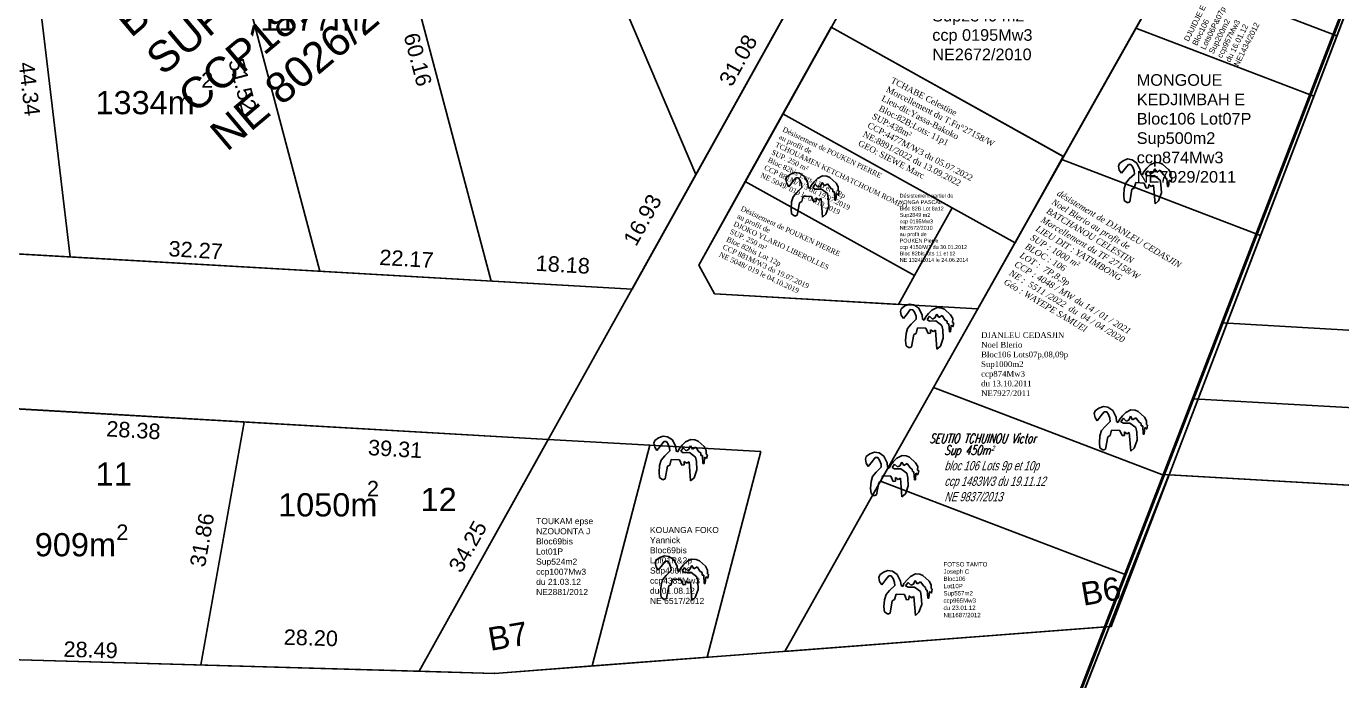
# Model space of a CAD drawing. Header units: millimetres. Extents: x 590121 to 927379, y 438565 to 1441738.
# Drawn here: x 925106.2 to 925275.9, y 1440502.9 to 1440587.4 of the extents above; entities that cross this region are included whole.
import ezdxf

# ---------------------------------------------------------------- set-up
doc = ezdxf.new("R2010")
doc.units = ezdxf.units.MM
doc.header["$LTSCALE"] = 10
doc.layers.add('end maj 26 02 2021', color=30, linetype='Continuous')
doc.styles.add('FONT1', font='romanc.shx', dxfattribs={"width": 0.7, "oblique": 18, "height": 3})
doc.styles.get("Standard").update_dxf_attribs({"font": 'arial.ttf'})
doc.styles.add('Times 1.0', font='times.ttf', dxfattribs={"width": 0.99, "height": 1})

msp = doc.modelspace()

# ---------------------------------------------------------------- linework, layer by layer
at = {"flags": 128}
msp.add_lwpolyline([(925210, 1440587.3), (925239.95, 1440570.63), (925233.74, 1440559.46), (925203.79, 1440576.14)], close=True, dxfattribs=at)
at = {"color": 3, "flags": 128}
msp.add_lwpolyline([(925239.77, 1440570.22), (925265.41, 1440560.43), (925253.6, 1440529.5), (925252.92, 1440529.54), (925252.89, 1440529.45), (925223.19, 1440540.78)], close=True, dxfattribs=at)
at = {"layer": 'end maj 26 02 2021', "color": 7, "linetype": 'ByBlock', "lineweight": 25}
for p, q in [((925156.86, 1440504.15), (925286.84, 1440737.72)), ((925286.84, 1440737.72), (925184.32, 1440553.49)), ((925328.59, 1440725.96), (925246.13, 1440509.93)), ((925157.59, 1440650.62), (925192.55, 1440568.28)), ((925144.03, 1440555.8), (925122.13, 1440638.49)), ((925150.76, 1440612.69), (925166.16, 1440554.53)), ((925106.6, 1440601.67), (925111.81, 1440557.64)), ((925248.25, 1440570.29), (925247.67, 1440570.07)), ((925248.84, 1440570.19), (925248.25, 1440570.29)), ((925205.35, 1440568.55), (925204.76, 1440568.33)), ((925205.93, 1440568.45), (925205.35, 1440568.55)), ((925247.19, 1440569.7), (925247.07, 1440569.36)), ((925247.07, 1440569.36), (925247.18, 1440568.86)), ((925247.18, 1440568.86), (925247.46, 1440568.44)), ((925247.67, 1440570.07), (925247.19, 1440569.7)), ((925247.46, 1440568.44), (925247.99, 1440569.11)), ((925247.99, 1440569.11), (925248.35, 1440569.59)), ((925248.35, 1440569.59), (925248.68, 1440569.57)), ((925248.68, 1440569.57), (925248.91, 1440569.25)), ((925249.45, 1440569.77), (925248.84, 1440570.19)), ((925248.91, 1440569.25), (925249.1, 1440568.76)), ((925249.1, 1440568.76), (925249.12, 1440568.35)), ((925249.88, 1440568.89), (925249.45, 1440569.77)), ((925249.94, 1440568.34), (925249.88, 1440568.89)), ((925250.32, 1440568.61), (925250.16, 1440568.23)), ((925250.71, 1440569.1), (925250.32, 1440568.61)), ((925250.52, 1440568.32), (925250.84, 1440568.76)), ((925251.14, 1440569.53), (925250.71, 1440569.1)), ((925250.84, 1440568.76), (925251.2, 1440568.38)), ((925251.81, 1440569.85), (925251.14, 1440569.53)), ((925251.2, 1440568.38), (925251.54, 1440568.54)), ((925251.54, 1440568.54), (925251.77, 1440569.01)), ((925251.77, 1440569.01), (925252.03, 1440568.57)), ((925252.36, 1440569.79), (925251.81, 1440569.85)), ((925252.03, 1440568.57), (925252.46, 1440568.83)), ((925252.76, 1440569.63), (925252.36, 1440569.79)), ((925252.46, 1440568.83), (925252.87, 1440568.25)), ((925253.55, 1440568.91), (925252.76, 1440569.63)), ((925253.83, 1440568.44), (925253.55, 1440568.91)), ((925204.29, 1440567.97), (925204.17, 1440567.63)), ((925204.17, 1440567.63), (925204.28, 1440567.12)), ((925204.28, 1440567.12), (925204.55, 1440566.7)), ((925204.76, 1440568.33), (925204.29, 1440567.97)), ((925204.55, 1440566.7), (925205.08, 1440567.37)), ((925205.08, 1440567.37), (925205.44, 1440567.86)), ((925205.44, 1440567.86), (925205.78, 1440567.84)), ((925205.78, 1440567.84), (925206.01, 1440567.52)), ((925206.55, 1440568.03), (925205.93, 1440568.45)), ((925206.01, 1440567.52), (925206.19, 1440567.02)), ((925206.19, 1440567.02), (925206.22, 1440566.61)), ((925206.98, 1440567.15), (925206.55, 1440568.03)), ((925207.03, 1440566.6), (925206.98, 1440567.15)), ((925207.42, 1440566.88), (925207.25, 1440566.49)), ((925207.8, 1440567.36), (925207.42, 1440566.88)), ((925207.62, 1440566.58), (925207.94, 1440567.02)), ((925208.23, 1440567.79), (925207.8, 1440567.36)), ((925207.94, 1440567.02), (925208.3, 1440566.65)), ((925208.9, 1440568.11), (925208.23, 1440567.79)), ((925208.3, 1440566.65), (925208.63, 1440566.8)), ((925208.63, 1440566.8), (925208.86, 1440567.27)), ((925208.86, 1440567.27), (925209.13, 1440566.83)), ((925209.46, 1440568.06), (925208.9, 1440568.11)), ((925209.13, 1440566.83), (925209.55, 1440567.1)), ((925209.85, 1440567.89), (925209.46, 1440568.06)), ((925209.55, 1440567.1), (925209.96, 1440566.51)), ((925210.65, 1440567.17), (925209.85, 1440567.89)), ((925210.92, 1440566.7), (925210.65, 1440567.17)), ((925248.01, 1440567.16), (925247.81, 1440566.49)), ((925248.47, 1440567.71), (925248.01, 1440567.16)), ((925249.12, 1440568.35), (925248.47, 1440567.71)), ((925249.11, 1440566.53), (925249.29, 1440567.24)), ((925249.29, 1440567.24), (925250.38, 1440567.19)), ((925250.16, 1440568.23), (925249.94, 1440568.34)), ((925250.38, 1440567.19), (925250.65, 1440566.51)), ((925250.84, 1440568.12), (925250.52, 1440568.32)), ((925251.66, 1440568.14), (925250.84, 1440568.12)), ((925250.96, 1440566.55), (925250.97, 1440566.99)), ((925250.97, 1440566.99), (925251.29, 1440566.76)), ((925251.29, 1440566.76), (925251.6, 1440566.93)), ((925251.6, 1440566.93), (925251.79, 1440564.49)), ((925252.44, 1440567.56), (925251.66, 1440568.14)), ((925252.55, 1440566.98), (925252.44, 1440567.56)), ((925252.62, 1440565.91), (925252.55, 1440566.98)), ((925252.87, 1440568.25), (925253.11, 1440568.11)), ((925253.11, 1440568.11), (925253.13, 1440567.79)), ((925253.13, 1440567.79), (925253.33, 1440567.76)), ((925253.33, 1440567.76), (925253.4, 1440566.72)), ((925253.53, 1440566.72), (925253.61, 1440567.57)), ((925253.61, 1440567.57), (925253.86, 1440567.37)), ((925253.81, 1440567.95), (925253.83, 1440568.44)), ((925253.96, 1440567.85), (925253.81, 1440567.95)), ((925253.86, 1440567.37), (925253.96, 1440567.85)), ((925205.1, 1440565.42), (925204.9, 1440564.75)), ((925205.57, 1440565.97), (925205.1, 1440565.42)), ((925206.22, 1440566.61), (925205.57, 1440565.97)), ((925206.21, 1440564.79), (925206.38, 1440565.5)), ((925206.38, 1440565.5), (925207.47, 1440565.46)), ((925207.25, 1440566.49), (925207.03, 1440566.6)), ((925207.47, 1440565.46), (925207.75, 1440564.77)), ((925207.94, 1440566.38), (925207.62, 1440566.58)), ((925208.75, 1440566.4), (925207.94, 1440566.38)), ((925208.06, 1440564.82), (925208.07, 1440565.26)), ((925208.07, 1440565.26), (925208.39, 1440565.03)), ((925208.39, 1440565.03), (925208.7, 1440565.19)), ((925208.7, 1440565.19), (925208.88, 1440562.76)), ((925209.53, 1440565.82), (925208.75, 1440566.4)), ((925209.64, 1440565.25), (925209.53, 1440565.82)), ((925209.71, 1440564.18), (925209.64, 1440565.25)), ((925209.96, 1440566.51), (925210.2, 1440566.37)), ((925210.2, 1440566.37), (925210.23, 1440566.05)), ((925210.23, 1440566.05), (925210.43, 1440566.03)), ((925210.43, 1440566.03), (925210.49, 1440564.98)), ((925210.62, 1440564.98), (925210.7, 1440565.83)), ((925210.7, 1440565.83), (925210.95, 1440565.63)), ((925210.9, 1440566.22), (925210.92, 1440566.7)), ((925211.05, 1440566.12), (925210.9, 1440566.22)), ((925210.95, 1440565.63), (925211.05, 1440566.12)), ((925247.81, 1440566.49), (925247.75, 1440565.61)), ((925247.75, 1440565.61), (925247.81, 1440564.93)), ((925248.53, 1440564.77), (925248.8, 1440566.38)), ((925248.8, 1440566.38), (925249.11, 1440566.53)), ((925250.65, 1440566.51), (925250.96, 1440566.55)), ((925252.24, 1440564.89), (925252.62, 1440565.91)), ((925253.4, 1440566.72), (925253.53, 1440566.72)), ((925204.9, 1440564.75), (925204.84, 1440563.87)), ((925204.84, 1440563.87), (925204.9, 1440563.2)), ((925205.62, 1440563.03), (925205.9, 1440564.64)), ((925205.9, 1440564.64), (925206.21, 1440564.79)), ((925207.75, 1440564.77), (925208.06, 1440564.82)), ((925209.33, 1440563.15), (925209.71, 1440564.18)), ((925210.49, 1440564.98), (925210.62, 1440564.98)), ((925247.81, 1440564.93), (925248.23, 1440564.64)), ((925248.23, 1440564.64), (925248.53, 1440564.77)), ((925251.79, 1440564.49), (925252.24, 1440564.89)), ((925204.9, 1440563.2), (925205.32, 1440562.9)), ((925205.32, 1440562.9), (925205.62, 1440563.03)), ((925208.88, 1440562.76), (925209.33, 1440563.15)), ((925184.32, 1440553.49), (925097.52, 1440558.46)), ((925220.11, 1440551.54), (925219.53, 1440551.32)), ((925220.69, 1440551.44), (925220.11, 1440551.54)), ((925219.05, 1440550.95), (925218.93, 1440550.61)), ((925218.93, 1440550.61), (925219.04, 1440550.11)), ((925219.04, 1440550.11), (925219.32, 1440549.69)), ((925219.53, 1440551.32), (925219.05, 1440550.95)), ((925219.32, 1440549.69), (925219.85, 1440550.36)), ((925219.85, 1440550.36), (925220.21, 1440550.84)), ((925220.21, 1440550.84), (925220.54, 1440550.82)), ((925220.54, 1440550.82), (925220.77, 1440550.5)), ((925221.31, 1440551.02), (925220.69, 1440551.44)), ((925220.77, 1440550.5), (925220.96, 1440550.01)), ((925220.96, 1440550.01), (925220.98, 1440549.6)), ((925221.74, 1440550.14), (925221.31, 1440551.02)), ((925221.8, 1440549.59), (925221.74, 1440550.14)), ((925222.18, 1440549.86), (925222.02, 1440549.48)), ((925222.57, 1440550.35), (925222.18, 1440549.86)), ((925222.38, 1440549.57), (925222.7, 1440550.01)), ((925223, 1440550.78), (925222.57, 1440550.35)), ((925222.7, 1440550.01), (925223.06, 1440549.63)), ((925223.67, 1440551.1), (925223, 1440550.78)), ((925223.39, 1440549.79), (925223.63, 1440550.26)), ((925223.63, 1440550.26), (925223.89, 1440549.82)), ((925224.22, 1440551.04), (925223.67, 1440551.1)), ((925223.89, 1440549.82), (925224.32, 1440550.08)), ((925224.62, 1440550.88), (925224.22, 1440551.04)), ((925224.32, 1440550.08), (925224.73, 1440549.5)), ((925225.41, 1440550.16), (925224.62, 1440550.88)), ((925225.69, 1440549.69), (925225.41, 1440550.16)), ((925219.87, 1440548.41), (925219.67, 1440547.74)), ((925220.33, 1440548.96), (925219.87, 1440548.41)), ((925220.98, 1440549.6), (925220.33, 1440548.96)), ((925220.97, 1440547.78), (925221.15, 1440548.49)), ((925221.15, 1440548.49), (925222.24, 1440548.44)), ((925222.02, 1440549.48), (925221.8, 1440549.59)), ((925222.24, 1440548.44), (925222.51, 1440547.76)), ((925222.7, 1440549.37), (925222.38, 1440549.57)), ((925223.52, 1440549.39), (925222.7, 1440549.37)), ((925222.82, 1440547.8), (925222.83, 1440548.24)), ((925222.83, 1440548.24), (925223.15, 1440548.01)), ((925223.06, 1440549.63), (925223.39, 1440549.79)), ((925223.15, 1440548.01), (925223.46, 1440548.18)), ((925223.46, 1440548.18), (925223.65, 1440545.74)), ((925224.3, 1440548.81), (925223.52, 1440549.39)), ((925224.41, 1440548.23), (925224.3, 1440548.81)), ((925224.47, 1440547.16), (925224.41, 1440548.23)), ((925224.73, 1440549.5), (925224.97, 1440549.36)), ((925224.97, 1440549.36), (925224.99, 1440549.04)), ((925224.99, 1440549.04), (925225.19, 1440549.02)), ((925225.19, 1440549.02), (925225.26, 1440547.97)), ((925225.39, 1440547.97), (925225.47, 1440548.82)), ((925225.47, 1440548.82), (925225.72, 1440548.62)), ((925225.66, 1440549.2), (925225.69, 1440549.69)), ((925225.82, 1440549.1), (925225.66, 1440549.2)), ((925225.72, 1440548.62), (925225.82, 1440549.1)), ((925219.67, 1440547.74), (925219.6, 1440546.86)), ((925219.6, 1440546.86), (925219.67, 1440546.18)), ((925220.39, 1440546.02), (925220.66, 1440547.63)), ((925220.66, 1440547.63), (925220.97, 1440547.78)), ((925222.51, 1440547.76), (925222.82, 1440547.8)), ((925224.1, 1440546.14), (925224.47, 1440547.16)), ((925225.26, 1440547.97), (925225.39, 1440547.97)), ((925219.67, 1440546.18), (925220.09, 1440545.89)), ((925220.09, 1440545.89), (925220.39, 1440546.02)), ((925223.65, 1440545.74), (925224.1, 1440546.14)), ((925086.96, 1440539.08), (925173.51, 1440534.08)), ((925173.51, 1440534.08), (925096.38, 1440538.49)), ((925244.54, 1440538.12), (925244.07, 1440537.76)), ((925245.13, 1440538.34), (925244.54, 1440538.12)), ((925245.71, 1440538.24), (925245.13, 1440538.34)), ((925246.33, 1440537.83), (925245.71, 1440538.24)), ((925134.27, 1440536.32), (925128.67, 1440504.96)), ((925244.07, 1440537.76), (925243.95, 1440537.42)), ((925243.95, 1440537.42), (925244.06, 1440536.91)), ((925244.06, 1440536.91), (925244.33, 1440536.49)), ((925244.33, 1440536.49), (925244.86, 1440537.17)), ((925244.86, 1440537.17), (925245.22, 1440537.65)), ((925245.22, 1440537.65), (925245.55, 1440537.63)), ((925246, 1440536.41), (925245.35, 1440535.77)), ((925245.55, 1440537.63), (925245.79, 1440537.31)), ((925245.79, 1440537.31), (925245.97, 1440536.81)), ((925245.97, 1440536.81), (925246, 1440536.41)), ((925246.76, 1440536.95), (925246.33, 1440537.83)), ((925246.81, 1440536.39), (925246.76, 1440536.95)), ((925247.03, 1440536.28), (925246.81, 1440536.39)), ((925247.2, 1440536.67), (925247.03, 1440536.28)), ((925247.58, 1440537.15), (925247.2, 1440536.67)), ((925247.39, 1440536.37), (925247.71, 1440536.81)), ((925247.71, 1440536.17), (925247.39, 1440536.37)), ((925248.01, 1440537.58), (925247.58, 1440537.15)), ((925247.71, 1440536.81), (925248.08, 1440536.44)), ((925248.68, 1440537.9), (925248.01, 1440537.58)), ((925248.08, 1440536.44), (925248.41, 1440536.59)), ((925248.41, 1440536.59), (925248.64, 1440537.07)), ((925248.64, 1440537.07), (925248.9, 1440536.63)), ((925249.24, 1440537.85), (925248.68, 1440537.9)), ((925248.9, 1440536.63), (925249.33, 1440536.89)), ((925249.63, 1440537.68), (925249.24, 1440537.85)), ((925249.33, 1440536.89), (925249.74, 1440536.31)), ((925250.43, 1440536.97), (925249.63, 1440537.68)), ((925249.74, 1440536.31), (925249.98, 1440536.16)), ((925250.7, 1440536.49), (925250.43, 1440536.97)), ((925250.68, 1440536.01), (925250.7, 1440536.49)), ((925244.88, 1440535.22), (925244.68, 1440534.54)), ((925245.35, 1440535.77), (925244.88, 1440535.22)), ((925245.68, 1440534.43), (925245.98, 1440534.59)), ((925245.98, 1440534.59), (925246.16, 1440535.29)), ((925246.16, 1440535.29), (925247.25, 1440535.25)), ((925247.25, 1440535.25), (925247.53, 1440534.57)), ((925247.53, 1440534.57), (925247.84, 1440534.61)), ((925248.53, 1440536.2), (925247.71, 1440536.17)), ((925247.84, 1440534.61), (925247.85, 1440535.05)), ((925247.85, 1440535.05), (925248.17, 1440534.82)), ((925248.17, 1440534.82), (925248.47, 1440534.98)), ((925248.47, 1440534.98), (925248.66, 1440532.55)), ((925249.31, 1440535.61), (925248.53, 1440536.2)), ((925249.42, 1440535.04), (925249.31, 1440535.61)), ((925249.49, 1440533.97), (925249.42, 1440535.04)), ((925249.98, 1440536.16), (925250.01, 1440535.84)), ((925250.01, 1440535.84), (925250.2, 1440535.82)), ((925250.2, 1440535.82), (925250.27, 1440534.78)), ((925250.27, 1440534.78), (925250.4, 1440534.78)), ((925250.4, 1440534.78), (925250.48, 1440535.62)), ((925250.48, 1440535.62), (925250.73, 1440535.42)), ((925250.83, 1440535.91), (925250.68, 1440536.01)), ((925250.73, 1440535.42), (925250.83, 1440535.91)), ((925187.26, 1440533.94), (925187.14, 1440533.6)), ((925187.14, 1440533.6), (925187.25, 1440533.09)), ((925187.25, 1440533.09), (925187.53, 1440532.67)), ((925187.74, 1440534.3), (925187.26, 1440533.94)), ((925187.53, 1440532.67), (925188.06, 1440533.35)), ((925188.32, 1440534.52), (925187.74, 1440534.3)), ((925188.06, 1440533.35), (925188.42, 1440533.83)), ((925188.91, 1440534.43), (925188.32, 1440534.52)), ((925188.42, 1440533.83), (925188.75, 1440533.81)), ((925188.75, 1440533.81), (925188.98, 1440533.49)), ((925189.52, 1440534.01), (925188.91, 1440534.43)), ((925188.98, 1440533.49), (925189.17, 1440532.99)), ((925189.17, 1440532.99), (925189.19, 1440532.59)), ((925189.95, 1440533.13), (925189.52, 1440534.01)), ((925190.01, 1440532.58), (925189.95, 1440533.13)), ((925190.78, 1440533.34), (925190.39, 1440532.85)), ((925190.59, 1440532.55), (925190.91, 1440532.99)), ((925191.21, 1440533.76), (925190.78, 1440533.34)), ((925190.91, 1440532.99), (925191.28, 1440532.62)), ((925191.88, 1440534.08), (925191.21, 1440533.76)), ((925191.61, 1440532.77), (925191.84, 1440533.25)), ((925191.84, 1440533.25), (925192.1, 1440532.81)), ((925192.43, 1440534.03), (925191.88, 1440534.08)), ((925192.1, 1440532.81), (925192.53, 1440533.07)), ((925192.83, 1440533.86), (925192.43, 1440534.03)), ((925192.53, 1440533.07), (925192.94, 1440532.49)), ((925193.62, 1440533.15), (925192.83, 1440533.86)), ((925193.9, 1440532.67), (925193.62, 1440533.15)), ((925244.68, 1440534.54), (925244.62, 1440533.66)), ((925244.62, 1440533.66), (925244.68, 1440532.99)), ((925244.68, 1440532.99), (925245.1, 1440532.69)), ((925245.4, 1440532.83), (925245.68, 1440534.43)), ((925248.66, 1440532.55), (925249.11, 1440532.95)), ((925249.11, 1440532.95), (925249.49, 1440533.97)), ((925188.08, 1440531.4), (925187.88, 1440530.72)), ((925188.54, 1440531.95), (925188.08, 1440531.4)), ((925189.19, 1440532.59), (925188.54, 1440531.95)), ((925189.18, 1440530.77), (925189.36, 1440531.47)), ((925189.36, 1440531.47), (925190.45, 1440531.43)), ((925190.23, 1440532.46), (925190.01, 1440532.58)), ((925190.39, 1440532.85), (925190.23, 1440532.46)), ((925190.45, 1440531.43), (925190.72, 1440530.75)), ((925190.91, 1440532.35), (925190.59, 1440532.55)), ((925191.73, 1440532.38), (925190.91, 1440532.35)), ((925191.03, 1440530.79), (925191.04, 1440531.23)), ((925191.04, 1440531.23), (925191.36, 1440531)), ((925191.28, 1440532.62), (925191.61, 1440532.77)), ((925191.36, 1440531), (925191.67, 1440531.17)), ((925191.67, 1440531.17), (925191.86, 1440528.73)), ((925192.51, 1440531.79), (925191.73, 1440532.38)), ((925192.62, 1440531.22), (925192.51, 1440531.79)), ((925192.69, 1440530.15), (925192.62, 1440531.22)), ((925192.94, 1440532.49), (925193.18, 1440532.34)), ((925193.18, 1440532.34), (925193.2, 1440532.02)), ((925193.2, 1440532.02), (925193.4, 1440532)), ((925193.4, 1440532), (925193.47, 1440530.96)), ((925193.6, 1440530.96), (925193.68, 1440531.8)), ((925193.68, 1440531.8), (925193.93, 1440531.61)), ((925193.88, 1440532.19), (925193.9, 1440532.67)), ((925194.03, 1440532.09), (925193.88, 1440532.19)), ((925193.93, 1440531.61), (925194.03, 1440532.09)), ((925214.54, 1440531.86), (925214.42, 1440531.52)), ((925214.42, 1440531.52), (925214.53, 1440531.01)), ((925215.01, 1440532.22), (925214.54, 1440531.86)), ((925214.8, 1440530.59), (925215.33, 1440531.26)), ((925215.59, 1440532.44), (925215.01, 1440532.22)), ((925215.33, 1440531.26), (925215.69, 1440531.75)), ((925216.18, 1440532.34), (925215.59, 1440532.44)), ((925215.69, 1440531.75), (925216.02, 1440531.73)), ((925216.02, 1440531.73), (925216.26, 1440531.41)), ((925216.8, 1440531.92), (925216.18, 1440532.34)), ((925216.26, 1440531.41), (925216.44, 1440530.91)), ((925217.23, 1440531.04), (925216.8, 1440531.92)), ((925218.05, 1440531.25), (925217.67, 1440530.77)), ((925218.48, 1440531.68), (925218.05, 1440531.25)), ((925219.15, 1440532), (925218.48, 1440531.68)), ((925218.88, 1440530.69), (925219.11, 1440531.16)), ((925219.11, 1440531.16), (925219.37, 1440530.72)), ((925219.7, 1440531.95), (925219.15, 1440532)), ((925220.1, 1440531.78), (925219.7, 1440531.95)), ((925220.89, 1440531.06), (925220.1, 1440531.78)), ((925245.1, 1440532.69), (925245.4, 1440532.83)), ((925187.88, 1440530.72), (925187.82, 1440529.84)), ((925187.82, 1440529.84), (925187.88, 1440529.17)), ((925188.6, 1440529.01), (925188.87, 1440530.61)), ((925188.87, 1440530.61), (925189.18, 1440530.77)), ((925190.72, 1440530.75), (925191.03, 1440530.79)), ((925192.31, 1440529.13), (925192.69, 1440530.15)), ((925193.47, 1440530.96), (925193.6, 1440530.96)), ((925214.53, 1440531.01), (925214.8, 1440530.59)), ((925215.81, 1440529.86), (925215.35, 1440529.31)), ((925216.46, 1440530.5), (925215.81, 1440529.86)), ((925216.44, 1440530.91), (925216.46, 1440530.5)), ((925217.28, 1440530.49), (925217.23, 1440531.04)), ((925217.5, 1440530.38), (925217.28, 1440530.49)), ((925217.67, 1440530.77), (925217.5, 1440530.38)), ((925217.86, 1440530.47), (925218.18, 1440530.91)), ((925218.18, 1440530.27), (925217.86, 1440530.47)), ((925218.18, 1440530.91), (925218.55, 1440530.54)), ((925219, 1440530.29), (925218.18, 1440530.27)), ((925218.55, 1440530.54), (925218.88, 1440530.69)), ((925219.78, 1440529.71), (925219, 1440530.29)), ((925219.37, 1440530.72), (925219.8, 1440530.99)), ((925219.89, 1440529.14), (925219.78, 1440529.71)), ((925219.8, 1440530.99), (925220.21, 1440530.4)), ((925220.21, 1440530.4), (925220.45, 1440530.26)), ((925220.45, 1440530.26), (925220.48, 1440529.94)), ((925220.48, 1440529.94), (925220.67, 1440529.92)), ((925220.67, 1440529.92), (925220.74, 1440528.87)), ((925220.87, 1440528.87), (925220.95, 1440529.72)), ((925221.17, 1440530.59), (925220.89, 1440531.06)), ((925220.95, 1440529.72), (925221.2, 1440529.52)), ((925221.15, 1440530.11), (925221.17, 1440530.59)), ((925221.3, 1440530.01), (925221.15, 1440530.11)), ((925221.2, 1440529.52), (925221.3, 1440530.01)), ((925187.88, 1440529.17), (925188.3, 1440528.87)), ((925188.3, 1440528.87), (925188.6, 1440529.01)), ((925191.86, 1440528.73), (925192.31, 1440529.13)), ((925215.15, 1440528.64), (925215.09, 1440527.76)), ((925215.35, 1440529.31), (925215.15, 1440528.64)), ((925215.87, 1440526.92), (925216.15, 1440528.53)), ((925216.15, 1440528.53), (925216.45, 1440528.69)), ((925216.45, 1440528.69), (925216.63, 1440529.39)), ((925216.63, 1440529.39), (925217.72, 1440529.35)), ((925217.72, 1440529.35), (925218, 1440528.66)), ((925218, 1440528.66), (925218.31, 1440528.71)), ((925218.31, 1440528.71), (925218.32, 1440529.15)), ((925218.32, 1440529.15), (925218.64, 1440528.92)), ((925218.64, 1440528.92), (925218.94, 1440529.08)), ((925218.94, 1440529.08), (925219.13, 1440526.65)), ((925219.58, 1440527.04), (925219.96, 1440528.07)), ((925219.96, 1440528.07), (925219.89, 1440529.14)), ((925220.74, 1440528.87), (925220.87, 1440528.87)), ((925215.09, 1440527.76), (925215.15, 1440527.09)), ((925215.15, 1440527.09), (925215.57, 1440526.79)), ((925215.57, 1440526.79), (925215.87, 1440526.92)), ((925219.13, 1440526.65), (925219.58, 1440527.04)), ((925187.44, 1440518.49), (925187.32, 1440518.15)), ((925187.32, 1440518.15), (925187.43, 1440517.64)), ((925187.43, 1440517.64), (925187.7, 1440517.22)), ((925187.91, 1440518.85), (925187.44, 1440518.49)), ((925187.7, 1440517.22), (925188.23, 1440517.9)), ((925188.5, 1440519.07), (925187.91, 1440518.85)), ((925188.23, 1440517.9), (925188.6, 1440518.38)), ((925189.08, 1440518.97), (925188.5, 1440519.07)), ((925188.6, 1440518.38), (925188.93, 1440518.36)), ((925188.93, 1440518.36), (925189.16, 1440518.04)), ((925189.7, 1440518.56), (925189.08, 1440518.97)), ((925189.16, 1440518.04), (925189.34, 1440517.54)), ((925190.13, 1440517.68), (925189.7, 1440518.56)), ((925190.18, 1440517.12), (925190.13, 1440517.68)), ((925190.95, 1440517.88), (925190.57, 1440517.4)), ((925191.38, 1440518.31), (925190.95, 1440517.88)), ((925192.05, 1440518.63), (925191.38, 1440518.31)), ((925191.78, 1440517.32), (925192.01, 1440517.8)), ((925192.01, 1440517.8), (925192.28, 1440517.36)), ((925192.61, 1440518.58), (925192.05, 1440518.63)), ((925192.28, 1440517.36), (925192.71, 1440517.62)), ((925193, 1440518.41), (925192.61, 1440518.58)), ((925192.71, 1440517.62), (925193.11, 1440517.04)), ((925193.8, 1440517.7), (925193, 1440518.41)), ((925194.07, 1440517.22), (925193.8, 1440517.7)), ((925188.25, 1440515.95), (925188.06, 1440515.27)), ((925188.72, 1440516.5), (925188.25, 1440515.95)), ((925189.37, 1440517.14), (925188.72, 1440516.5)), ((925189.34, 1440517.54), (925189.37, 1440517.14)), ((925189.36, 1440515.32), (925189.53, 1440516.02)), ((925189.53, 1440516.02), (925190.62, 1440515.98)), ((925190.4, 1440517.01), (925190.18, 1440517.12)), ((925190.57, 1440517.4), (925190.4, 1440517.01)), ((925190.62, 1440515.98), (925190.9, 1440515.3)), ((925190.77, 1440517.1), (925191.09, 1440517.54)), ((925191.09, 1440516.9), (925190.77, 1440517.1)), ((925191.09, 1440517.54), (925191.45, 1440517.17)), ((925191.9, 1440516.93), (925191.09, 1440516.9)), ((925191.45, 1440517.17), (925191.78, 1440517.32)), ((925192.68, 1440516.34), (925191.9, 1440516.93)), ((925192.79, 1440515.77), (925192.68, 1440516.34)), ((925193.11, 1440517.04), (925193.36, 1440516.89)), ((925193.36, 1440516.89), (925193.38, 1440516.57)), ((925193.38, 1440516.57), (925193.58, 1440516.55)), ((925193.58, 1440516.55), (925193.64, 1440515.5)), ((925193.77, 1440515.5), (925193.85, 1440516.35)), ((925193.85, 1440516.35), (925194.1, 1440516.15)), ((925194.05, 1440516.74), (925194.07, 1440517.22)), ((925194.2, 1440516.64), (925194.05, 1440516.74)), ((925194.1, 1440516.15), (925194.2, 1440516.64)), ((925216.27, 1440516.58), (925216.15, 1440516.24)), ((925216.15, 1440516.24), (925216.26, 1440515.73)), ((925216.75, 1440516.94), (925216.27, 1440516.58)), ((925216.54, 1440515.31), (925217.07, 1440515.99)), ((925217.33, 1440517.16), (925216.75, 1440516.94)), ((925217.07, 1440515.99), (925217.43, 1440516.47)), ((925217.92, 1440517.07), (925217.33, 1440517.16)), ((925217.43, 1440516.47), (925217.76, 1440516.45)), ((925217.76, 1440516.45), (925217.99, 1440516.13)), ((925218.53, 1440516.65), (925217.92, 1440517.07)), ((925217.99, 1440516.13), (925218.18, 1440515.63)), ((925218.96, 1440515.77), (925218.53, 1440516.65)), ((925219.79, 1440515.97), (925219.4, 1440515.49)), ((925220.22, 1440516.4), (925219.79, 1440515.97)), ((925220.89, 1440516.72), (925220.22, 1440516.4)), ((925220.62, 1440515.41), (925220.85, 1440515.89)), ((925220.85, 1440515.89), (925221.11, 1440515.45)), ((925221.44, 1440516.67), (925220.89, 1440516.72)), ((925221.84, 1440516.5), (925221.44, 1440516.67)), ((925222.63, 1440515.79), (925221.84, 1440516.5)), ((925188.06, 1440515.27), (925187.99, 1440514.39)), ((925187.99, 1440514.39), (925188.06, 1440513.72)), ((925188.77, 1440513.56), (925189.05, 1440515.16)), ((925189.05, 1440515.16), (925189.36, 1440515.32)), ((925190.9, 1440515.3), (925191.21, 1440515.34)), ((925191.21, 1440515.34), (925191.22, 1440515.78)), ((925191.22, 1440515.78), (925191.54, 1440515.55)), ((925191.54, 1440515.55), (925191.85, 1440515.71)), ((925191.85, 1440515.71), (925192.03, 1440513.28)), ((925192.48, 1440513.68), (925192.86, 1440514.7)), ((925192.86, 1440514.7), (925192.79, 1440515.77)), ((925193.64, 1440515.5), (925193.77, 1440515.5)), ((925216.26, 1440515.73), (925216.54, 1440515.31)), ((925217.55, 1440514.59), (925217.09, 1440514.04)), ((925218.2, 1440515.23), (925217.55, 1440514.59)), ((925218.18, 1440515.63), (925218.2, 1440515.23)), ((925219.02, 1440515.21), (925218.96, 1440515.77)), ((925219.24, 1440515.1), (925219.02, 1440515.21)), ((925219.4, 1440515.49), (925219.24, 1440515.1)), ((925219.6, 1440515.19), (925219.92, 1440515.63)), ((925219.92, 1440514.99), (925219.6, 1440515.19)), ((925219.92, 1440515.63), (925220.28, 1440515.26)), ((925220.74, 1440515.02), (925219.92, 1440514.99)), ((925220.28, 1440515.26), (925220.62, 1440515.41)), ((925221.52, 1440514.43), (925220.74, 1440515.02)), ((925221.11, 1440515.45), (925221.54, 1440515.71)), ((925221.63, 1440513.86), (925221.52, 1440514.43)), ((925221.54, 1440515.71), (925221.95, 1440515.13)), ((925221.95, 1440515.13), (925222.19, 1440514.98)), ((925222.19, 1440514.98), (925222.21, 1440514.66)), ((925222.21, 1440514.66), (925222.41, 1440514.64)), ((925222.41, 1440514.64), (925222.48, 1440513.6)), ((925222.61, 1440513.6), (925222.69, 1440514.44)), ((925222.91, 1440515.31), (925222.63, 1440515.79)), ((925222.69, 1440514.44), (925222.94, 1440514.25)), ((925222.89, 1440514.83), (925222.91, 1440515.31)), ((925223.04, 1440514.73), (925222.89, 1440514.83)), ((925222.94, 1440514.25), (925223.04, 1440514.73)), ((925188.06, 1440513.72), (925188.47, 1440513.42)), ((925188.47, 1440513.42), (925188.77, 1440513.56)), ((925192.03, 1440513.28), (925192.48, 1440513.68)), ((925216.89, 1440513.36), (925216.82, 1440512.48)), ((925217.09, 1440514.04), (925216.89, 1440513.36)), ((925217.61, 1440511.65), (925217.88, 1440513.25)), ((925217.88, 1440513.25), (925218.19, 1440513.41)), ((925218.19, 1440513.41), (925218.37, 1440514.11)), ((925218.37, 1440514.11), (925219.46, 1440514.07)), ((925219.46, 1440514.07), (925219.73, 1440513.39)), ((925219.73, 1440513.39), (925220.04, 1440513.43)), ((925220.04, 1440513.43), (925220.05, 1440513.87)), ((925220.05, 1440513.87), (925220.37, 1440513.64)), ((925220.37, 1440513.64), (925220.68, 1440513.8)), ((925220.68, 1440513.8), (925220.87, 1440511.37)), ((925221.32, 1440511.77), (925221.7, 1440512.79)), ((925221.7, 1440512.79), (925221.63, 1440513.86)), ((925222.48, 1440513.6), (925222.61, 1440513.6)), ((925216.82, 1440512.48), (925216.89, 1440511.81)), ((925216.89, 1440511.81), (925217.31, 1440511.51)), ((925217.31, 1440511.51), (925217.61, 1440511.65)), ((925220.87, 1440511.37), (925221.32, 1440511.77)), ((925166.56, 1440503.87), (925049.88, 1440507.22))]:
    msp.add_line(p, q, dxfattribs=at)
at = {"layer": 'end maj 26 02 2021', "color": 3, "linetype": 'ByBlock'}
for p, q in [((925328.59, 1440725.96), (925245.34, 1440509.87)), ((925256.69, 1440539.33), (925328.59, 1440725.96)), ((925260.46, 1440549.12), (926329.38, 1440487.94)), ((925179.09, 1440337.89), (925256.69, 1440539.33)), ((925256.69, 1440539.33), (925629.95, 1440517.96)), ((925166.56, 1440503.87), (924816.99, 1440513.9)), ((925246.13, 1440509.93), (925166.56, 1440503.87)), ((925245.34, 1440509.87), (925166.56, 1440503.87)), ((925156.86, 1440504.15), (925048.75, 1440507.25))]:
    msp.add_line(p, q, dxfattribs=at)
at = {"layer": 'end maj 26 02 2021', "linetype": 'ByBlock'}
for p, q in [((925217.89, 1440438.61), (925253.59, 1440529.49)), ((925252.92, 1440529.54), (925282.85, 1440527.82)), ((925253.59, 1440529.49), (925354.16, 1440523.73))]:
    msp.add_line(p, q, dxfattribs=at)
at = {"layer": 'end maj 26 02 2021', "linetype": 'ByBlock', "ltscale": 0.0014}
msp.add_line((925245.34, 1440509.87), (925190.71, 1440368.06), dxfattribs=at)
msp.add_line((925245.34, 1440509.87), (925190.71, 1440368.06), dxfattribs=at)
at = {"layer": 'end maj 26 02 2021', "color": 6, "linetype": 'ByBlock', "lineweight": 50, "ltscale": 0.0014, "flags": 128}
msp.add_lwpolyline([(925665.03, 1438955.68), (925698.18, 1439212.92), (925694.66, 1439547.94), (925626.23, 1439723.85), (925403.41, 1439860.67), (925179.09, 1440337.89), (925328.59, 1440725.96), (925461.94, 1440945.14), (925426.23, 1441284.92), (925217.44, 1441724.31), (925558.88, 1441566.24), (925795.78, 1441474.51), (926028.41, 1441432.43), (926345.65, 1441436.32), (926526.96, 1441473.37)], dxfattribs=at)
at = {"layer": 'end maj 26 02 2021', "linetype": 'ByBlock', "ltscale": 0.0014, "flags": 128}
for points in [[(925271.37, 1440743.36), (925277.94, 1440744.55), (925286.84, 1440737.72), (925184.32, 1440553.49), (925111.81, 1440557.64), (925086.93, 1440559.06), (925062.57, 1440565.52), (925036.93, 1440593.09), (925030.05, 1440614.84), (925029.56, 1440620.09), (925034, 1440625.65), (925096.64, 1440633.09), (925122.13, 1440638.49), (925157.59, 1440650.62), (925188.51, 1440666.2), (925214.27, 1440683.52), (925223.86, 1440691.18), (925229.52, 1440696.06), (925236.26, 1440702.27), (925242.22, 1440708.12), (925246.69, 1440712.77), (925254.32, 1440721.38), (925260.14, 1440728.43)], [(925235.4, 1440632.94), (925265.62, 1440616.12), (925228.91, 1440550.94), (925194.96, 1440552.88), (925192.92, 1440556.6)], [(925259.57, 1440605.38), (925279.64, 1440597.72), (925275.24, 1440586.2), (925253.45, 1440594.52)], [(925249.31, 1440587.16), (925272.26, 1440578.4), (925265.41, 1440560.43), (925239.77, 1440570.22)], [(925239.77, 1440570.22), (925265.41, 1440560.43), (925253.6, 1440529.5), (925252.92, 1440529.54), (925252.89, 1440529.45), (925223.19, 1440540.78)], [(925173.51, 1440534.08), (925186.6, 1440533.33), (925179.16, 1440504.83), (925166.56, 1440503.87), (925156.86, 1440504.15)], [(925186.6, 1440533.33), (925200.92, 1440532.51), (925193.99, 1440505.96), (925179.16, 1440504.83)], [(925216.38, 1440528.69), (925247.95, 1440516.64), (925245.34, 1440509.87), (925204.01, 1440506.72)]]:
    msp.add_lwpolyline(points, close=True, dxfattribs=at)
for points in [[(925253.45, 1440594.52), (925275.24, 1440586.2), (925272.26, 1440578.4), (925249.31, 1440587.16), (925253.45, 1440594.52)], [(925223.19, 1440540.78), (925252.88, 1440529.45), (925247.95, 1440516.64), (925216.38, 1440528.69), (925223.19, 1440540.78)]]:
    msp.add_lwpolyline(points, dxfattribs=at)
at = {"layer": 'end maj 26 02 2021', "color": 150, "linetype": 'ByBlock', "lineweight": -3, "ltscale": 0.0014, "flags": 128}
for points in [[(925210, 1440587.3), (925239.99, 1440570.61), (925228.91, 1440550.94), (925194.96, 1440552.88), (925192.92, 1440556.6)], [(925203.79, 1440576.13), (925225.63, 1440563.98), (925220.77, 1440555.24), (925198.92, 1440567.39)], [(925198.93, 1440567.4), (925220.77, 1440555.24), (925218.7, 1440551.52), (925194.96, 1440552.88), (925192.92, 1440556.6)]]:
    msp.add_lwpolyline(points, close=True, dxfattribs=at)
at = {"layer": 'end maj 26 02 2021', "color": 5, "linetype": 'ByBlock', "flags": 128}
msp.add_lwpolyline([(925252.92, 1440529.54), (925282.85, 1440527.82), (925298.43, 1440461.55), (925223.94, 1440425.49), (925217.76, 1440438.27)], close=True, dxfattribs=at)
at = {"layer": 'end maj 26 02 2021', "color": 1, "linetype": 'ByBlock', "flags": 128}
msp.add_lwpolyline([(925253.59, 1440529.49), (925354.16, 1440523.73), (925364.86, 1440501.62), (925292.85, 1440466.77), (925308, 1440435.46), (925235.99, 1440400.61), (925217.76, 1440438.28)], close=True, dxfattribs=at)
at = {"layer": 'end maj 26 02 2021', "color": 7, "linetype": 'ByBlock'}
for p in [(925246.13, 1440509.93), (925166.56, 1440503.87)]:
    msp.add_point(p, dxfattribs=at)

# ---------------------------------------------------------------- texts
at = {"insert": (925217.98, 1440580.88), "char_height": 0.7832, "width": 26.5839, "attachment_point": 1, "rotation": 332.544}
msp.add_mtext('{\\fTimes New Roman|b0|i0|c0|p18;TCHABE Celestine\\P\\C1;Morcellement du T.Fn%%D27158/W\\P\\C256;Lieu-dit:Yassa-Bakoko\\P Bloc:82B;Lots: 11p1\\C1;\\P\\C256;SUP:438m²\\PCCP:4477M/W3 du 05.07.2022\\PNE:8891/2022 du 13.09.2022\\P\\C6;GEO: SIEWE Marc}', dxfattribs=at)
at = {"insert": (925239.46, 1440566.33), "char_height": 0.8, "attachment_point": 1, "rotation": 329.0932}
msp.add_mtext_dynamic_manual_height_columns('{\\fTimes New Roman|b0|i1|c0|p18;\\C1;désistement de \\fTimes New Roman|b0|i1|c186|p18;DJANLEU CEDASJIN\\PNoel Blerio\\fTimes New Roman|b0|i1|c0|p18; au profit de \\fTimes New Roman|b0|i1|c186|p18;\\P\\fTimes New Roman|b0|i1|c0|p18;\\C256;BATCHANOU CELESTIN \\PMorcellement du TF 27158/W  \\PLIEU DIT : YATIMBONG  \\PSUP : 1000 m\\fTimes New Roman|b0|i1|c186|p18;²\\fTimes New Roman|b0|i1|c0|p18;\\PBLOC : 106  \\PLOT :  7P,8,9p\\PCCP : 4048 / MW du 14 / 01 / 2021 \\PNE :  5511 /2022  du  04 / 04 /2020\\PGéo : WAYEPE SAMUEl }', width=62.0824, gutter_width=12.5, heights=[0], dxfattribs=at)
at = {"layer": 'end maj 26 02 2021', "linetype": 'ByBlock', "ltscale": 0.0014}
for s, p in [('CCP1815W3 DU 27.09.2012', (925127.91, 1440576.05)), ('BLOC82 LOT 1 A 18', (925119.66, 1440585.84)), ('SUP 01HA 80A 06 CA', (925123.78, 1440580.94)), ('NE 8026/2012', (925132.04, 1440571.15))]:
    msp.add_text(s, height=3.9552, rotation=40.117, dxfattribs=at).set_placement(p)
at = {"layer": 'end maj 26 02 2021', "color": 7, "linetype": 'ByBlock', "lineweight": 25}
for s, height, p in [('1177m', 3, (925136.34, 1440586.85)), ('2', 2, (925128.73, 1440579.48)), ('1334m', 3, (925115.09, 1440576.07)), ('11', 3, (925115.12, 1440528.11)), ('2', 2, (925150.11, 1440526.73)), ('12', 3, (925157.04, 1440524.83)), ('1050m', 3, (925138.65, 1440524.14)), ('2', 2, (925117.78, 1440521.1)), ('909m', 3, (925107.26, 1440518.99))]:
    msp.add_text(s, height=height, dxfattribs=at).set_placement(p)
for s, p in [('B6', (925242.53, 1440512.59)), ('B7', (925166.03, 1440506.77))]:
    msp.add_text(s, height=3, rotation=9.8588, dxfattribs=at).set_placement(p)
at = {"layer": 'end maj 26 02 2021', "linetype": 'ByBlock', "ltscale": 0.0014, "attachment_point": 1}
for s, insert, char_height, width in [('{\\C7;YONGA PASCAL\\PBloc 82B Lot 8a12\\PSup2849 m2\\Pccp 0195Mw3\\PNE2672/2010}', (925223.05, 1440594.55), 1.5, 42.3), ('{\\C7;MONGOUE \\PKEDJIMBAH E\\PBloc106 Lot07P\\PSup500m2\\Pccp874Mw3\\PNE7929/2011}', (925249.43, 1440581.24), 1.5, 42.3), ('\\P{\\C1;Désistement partiel de\\P\\C7;YONGA PASCAL\\PBloc 82B Lot 8a12\\PSup2849 m2\\Pccp 0195Mw3\\PNE2672/2010\\P\\C1;au profit de \\P\\C7;POUKEN Pierre\\Pccp 4150/W3 du 30.01.2012\\PBloc 82bis lots 11 et 12\\PNE 1324/2014 le 24.06.2014}', (925218.85, 1440566.63), 0.4975, 14.0287), ('{\\fTimes New Roman|b0|i0|c186|p18;\\C7;DJANLEU CEDASJIN\\PNoel Blerio\\PBloc106 Lots07p,08,09p\\PSup1000m2\\Pccp874Mw3\\Pdu 13.10.2011\\PNE7927/2011}', (925229.35, 1440547.93), 0.75, 21.15), ('{\\C7;TOUKAM epse \\PNZOUONTA J\\PBloc69bis \\PLot01P\\PSup524m2\\Pccp1007Mw3\\Pdu 21.03.12\\PNE2881/2012}', (925171.94, 1440523.93), 0.7844, 22.12), ('{\\C7;KOUANGA FOKO\\PYannick\\PBloc69bis \\PLot01P&2p\\PSup400m2\\Pccp4385Mw3\\Pdu 01.08.12\\PNE 6517/2012}', (925186.63, 1440522.78), 0.7844, 22.12), ('{\\C7;FOTSO TAMTO\\PJoseph C\\PBloc106 \\PLot10P\\PSup557m2\\Pccp965Mw3\\Pdu 23.01.12\\PNE1687/2012}', (925224.5, 1440518.24), 0.5612, 15.8272)]:
    msp.add_mtext(s, dxfattribs=dict(at, insert=insert, char_height=char_height, width=width))
at = {"layer": 'end maj 26 02 2021', "linetype": 'ByBlock', "ltscale": 0.0014, "insert": (925255.47, 1440585.72), "char_height": 0.7188, "width": 20.27, "attachment_point": 1, "rotation": 63.4553}
msp.add_mtext('{\\C7;DJUIDJE E\\PBloc106 \\PLots06P&07p\\PSup200m2\\Pccp957Mw3\\Pdu 16.01.12\\PNE1434/2012}', dxfattribs=at)
at = {"layer": 'end maj 26 02 2021', "color": 7, "linetype": 'ByBlock', "lineweight": 25, "char_height": 2, "attachment_point": 5}
for s, insert, rotation in [('\\A1;60.16', (925156.67, 1440583.13), 284.8314), ('\\A1;31.08', (925198.01, 1440583.03), 60.9056), ('\\A1;44.34', (925106.56, 1440579.34), 276.7512), ('\\A1;51.52', (925134.07, 1440579.81), 284.8314), ('\\A1;16.93', (925185.67, 1440562.43), 60.9056), ('\\A1;32.27', (925128.02, 1440558.52), 356.7234), ('\\A1;22.17', (925155.22, 1440557.42), 356.7234), ('\\A1;18.18', (925175.39, 1440556.65), 356.7234), ('\\A1;28.38', (925119.99, 1440535.27), 356.7234), ('\\A1;39.31', (925153.76, 1440532.85), 356.7234), ('\\A1;31.86', (925128.85, 1440521.11), 79.8795), ('\\A1;34.25', (925163.13, 1440520.25), 60.9056), ('\\A1;28.20', (925142.88, 1440508.46), 358.3565), ('\\A1;28.49', (925114.47, 1440506.91), 358.3565)]:
    msp.add_mtext(s, dxfattribs=dict(at, insert=insert, rotation=rotation))
at = {"layer": 'end maj 26 02 2021', "color": 150, "linetype": 'ByBlock', "lineweight": -3, "ltscale": 0.0014, "char_height": 0.6573, "width": 27.6101, "attachment_point": 1, "style": 'Times 1.0'}
for s, insert, rotation in [('{\\C1;Désistement de POUKEN PIERRE\\Pau profit de\\C256;\\PTCHOUAMEN KETCHATCHOUM ROMEO\\PSUP. 250 m²\\PBloc 82bis Lots 11p et  12p\\PCCP 881M/W3 du 19.07.2019\\PNE 5049/ 019 le 04.10.2019}', (925203.95, 1440574.48), 334.2924), ('{\\C1;Désistement de POUKEN PIERRE\\Pau profit de\\C256;\\PDJOKO YLARIO LIBEROLLES\\PSUP. 250 m²\\PBloc 82bis Lot 12p\\PCCP 881M/W3 du 19.07.2019\\PNE 5048/ 019 le 04.10.2019}', (925198.55, 1440564.26), 334.851)]:
    msp.add_mtext(s, dxfattribs=dict(at, insert=insert, rotation=rotation))
at = {"layer": 'end maj 26 02 2021', "linetype": 'ByBlock', "char_height": 1.2, "attachment_point": 1, "style": 'FONT1'}
for s, insert, width in [('SEUTIO TCHUINOU Victor', (925222.66, 1440534.82), 39.8543), ('Sup 450m{\\fArial|b0|i0|c0|p34;² \\Pbloc 106 Lots 9p et 10p\\Pccp 1483W3 du 19.11.12\\PNE 9837/2013}', (925224.6, 1440533.29), 39.85)]:
    msp.add_mtext(s, dxfattribs=dict(at, insert=insert, width=width))

doc.saveas('drawing.dxf')
